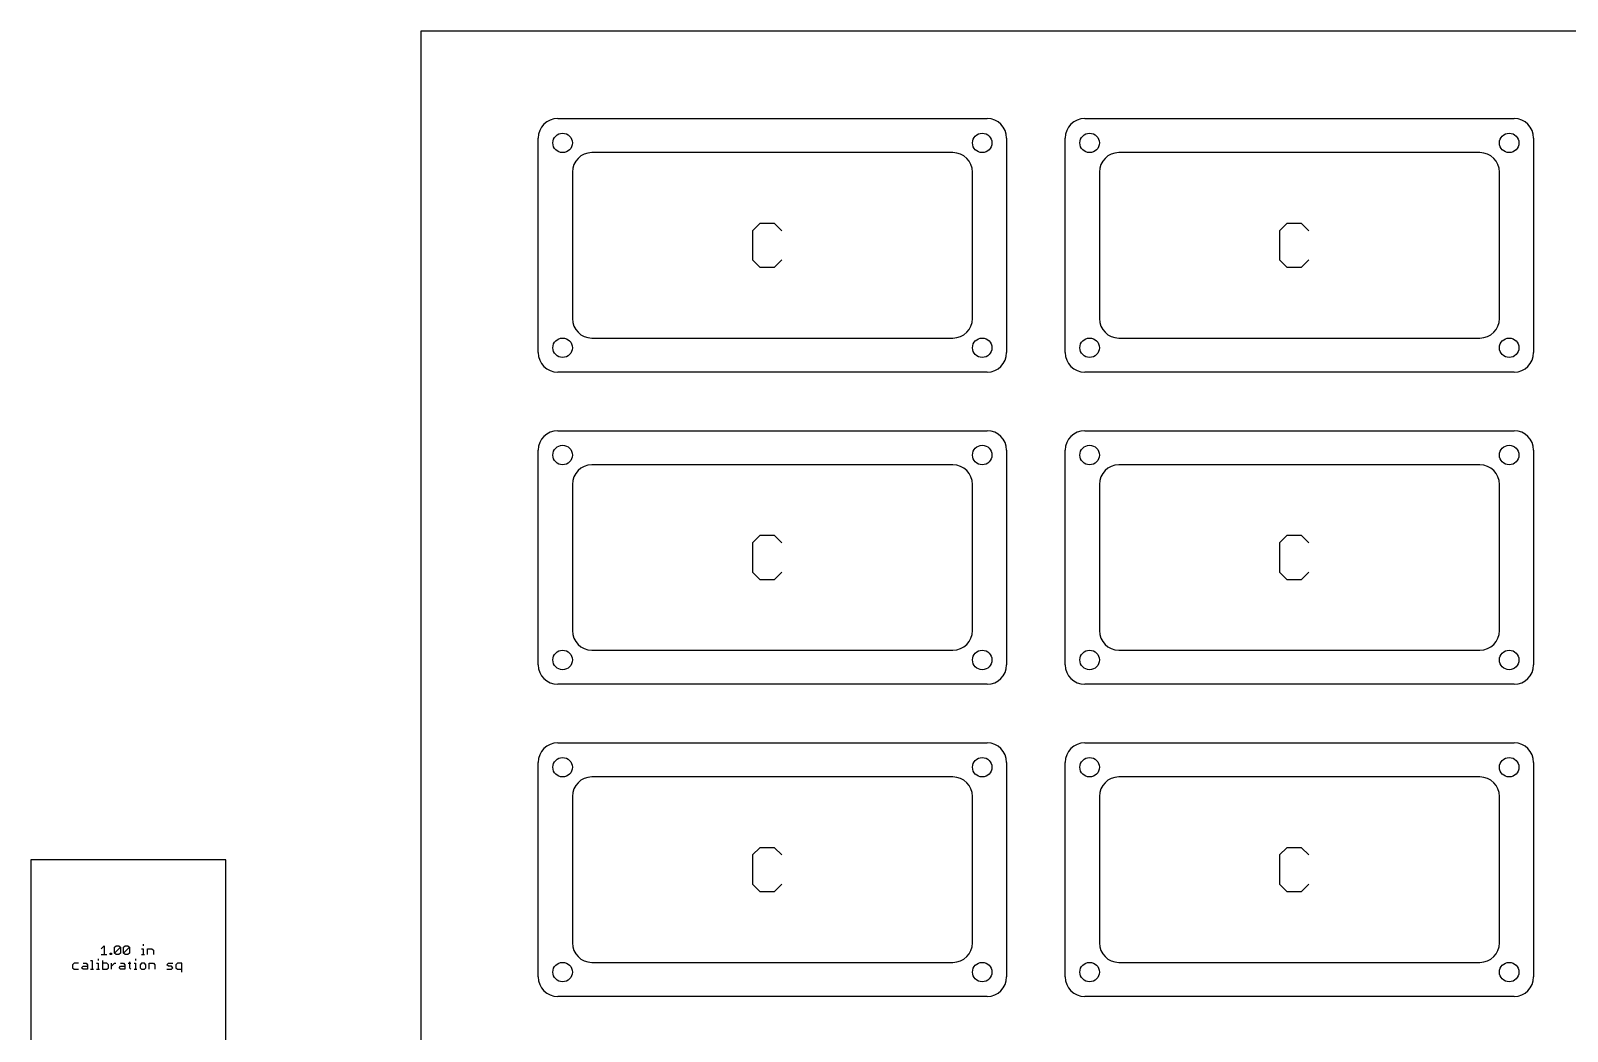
# Model space of a CAD drawing. Extents: x -66 to 298, y -10 to 298.
# Drawn here: x -50.8 to 149.2, y 168.2 to 298.4 of the extents above; entities that cross this region are included whole.
import ezdxf

# ---------------------------------------------------------------- set-up
doc = ezdxf.new("R2010")
doc.units = 0
for name, color, linetype in [('20', 7, 'CONTINUOUS'), ('47', 140, 'CONTINUOUS'), ('48', 82, 'CONTINUOUS'), ('49', 53, 'CONTINUOUS')]:
    doc.layers.add(name, color=color, linetype=linetype)

msp = doc.modelspace()

# ---------------------------------------------------------------- linework, layer by layer
at = {"layer": '20'}
for p, q in [((17.78, 287.02), (73.66, 287.02)), ((86.36, 287.02), (142.24, 287.02)), ((15.24, 256.54), (15.24, 284.48)), ((76.2, 284.48), (76.2, 256.54)), ((83.82, 256.54), (83.82, 284.48)), ((144.78, 284.48), (144.78, 256.54)), ((69.215, 282.575), (22.225, 282.575)), ((137.795, 282.575), (90.805, 282.575)), ((19.685, 280.035), (19.685, 260.985)), ((71.755, 260.985), (71.755, 280.035)), ((88.265, 280.035), (88.265, 260.985)), ((140.335, 260.985), (140.335, 280.035)), ((22.225, 258.445), (69.215, 258.445)), ((90.805, 258.445), (137.795, 258.445)), ((73.66, 254), (17.78, 254)), ((142.24, 254), (86.36, 254)), ((17.78, 246.38), (73.66, 246.38)), ((86.36, 246.38), (142.24, 246.38)), ((15.24, 215.9), (15.24, 243.84)), ((76.2, 243.84), (76.2, 215.9)), ((83.82, 215.9), (83.82, 243.84)), ((144.78, 243.84), (144.78, 215.9)), ((69.215, 241.935), (22.225, 241.935)), ((137.795, 241.935), (90.805, 241.935)), ((19.685, 239.395), (19.685, 220.345)), ((71.755, 220.345), (71.755, 239.395)), ((88.265, 239.395), (88.265, 220.345)), ((140.335, 220.345), (140.335, 239.395)), ((22.225, 217.805), (69.215, 217.805)), ((90.805, 217.805), (137.795, 217.805)), ((73.66, 213.36), (17.78, 213.36)), ((142.24, 213.36), (86.36, 213.36)), ((17.78, 205.74), (73.66, 205.74)), ((86.36, 205.74), (142.24, 205.74)), ((15.24, 175.26), (15.24, 203.2)), ((76.2, 203.2), (76.2, 175.26)), ((83.82, 175.26), (83.82, 203.2)), ((144.78, 203.2), (144.78, 175.26)), ((69.215, 201.295), (22.225, 201.295)), ((137.795, 201.295), (90.805, 201.295)), ((19.685, 198.755), (19.685, 179.705)), ((71.755, 179.705), (71.755, 198.755)), ((88.265, 198.755), (88.265, 179.705)), ((140.335, 179.705), (140.335, 198.755)), ((22.225, 177.165), (69.215, 177.165)), ((90.805, 177.165), (137.795, 177.165)), ((73.66, 172.72), (17.78, 172.72)), ((142.24, 172.72), (86.36, 172.72))]:
    msp.add_line(p, q, dxfattribs=at)
for centre in [(18.415, 283.845), (73.025, 283.845), (86.995, 283.845), (141.605, 283.845), (18.415, 257.175), (73.025, 257.175), (86.995, 257.175), (141.605, 257.175), (18.415, 243.205), (73.025, 243.205), (86.995, 243.205), (141.605, 243.205), (18.415, 216.535), (73.025, 216.535), (86.995, 216.535), (141.605, 216.535), (18.415, 202.565), (73.025, 202.565), (86.995, 202.565), (141.605, 202.565), (18.415, 175.895), (73.025, 175.895), (86.995, 175.895), (141.605, 175.895)]:
    msp.add_circle(centre, 1.27, dxfattribs=at)
for centre, start, end in [((17.78, 284.48), 90, 180), ((73.66, 284.48), 0, 90), ((86.36, 284.48), 90, 180), ((142.24, 284.48), 0, 90), ((22.225, 280.035), 90, 180), ((69.215, 280.035), 0, 90), ((90.805, 280.035), 90, 180), ((137.795, 280.035), 0, 90), ((22.225, 260.985), 180, 270), ((69.215, 260.985), 270, 0), ((90.805, 260.985), 180, 270), ((137.795, 260.985), 270, 0), ((17.78, 256.54), 180, 270), ((73.66, 256.54), 270, 0), ((86.36, 256.54), 180, 270), ((142.24, 256.54), 270, 0), ((17.78, 243.84), 90, 180), ((73.66, 243.84), 0, 90), ((86.36, 243.84), 90, 180), ((142.24, 243.84), 0, 90), ((22.225, 239.395), 90, 180), ((69.215, 239.395), 0, 90), ((90.805, 239.395), 90, 180), ((137.795, 239.395), 0, 90), ((22.225, 220.345), 180, 270), ((69.215, 220.345), 270, 0), ((90.805, 220.345), 180, 270), ((137.795, 220.345), 270, 0), ((17.78, 215.9), 180, 270), ((73.66, 215.9), 270, 0), ((86.36, 215.9), 180, 270), ((142.24, 215.9), 270, 0), ((17.78, 203.2), 90, 180), ((73.66, 203.2), 0, 90), ((86.36, 203.2), 90, 180), ((142.24, 203.2), 0, 90), ((22.225, 198.755), 90, 180), ((69.215, 198.755), 0, 90), ((90.805, 198.755), 90, 180), ((137.795, 198.755), 0, 90), ((22.225, 179.705), 180, 270), ((69.215, 179.705), 270, 0), ((90.805, 179.705), 180, 270), ((137.795, 179.705), 270, 0), ((17.78, 175.26), 180, 270), ((73.66, 175.26), 270, 0), ((86.36, 175.26), 180, 270), ((142.24, 175.26), 270, 0)]:
    msp.add_arc(centre, 2.54, start, end, dxfattribs=at)
at = {"layer": '47'}
for p, q in [((0, 298.45), (298.45, 298.45)), ((0, 0), (0, 298.45))]:
    msp.add_line(p, q, dxfattribs=at)
at = {"layer": '48'}
for p, q in [((44.0673, 273.3724), (43.114, 272.4191)), ((43.114, 272.4191), (43.114, 268.6058)), ((45.9739, 273.3724), (44.0673, 273.3724)), ((46.9273, 272.4191), (45.9739, 273.3724)), ((112.6473, 273.3724), (111.694, 272.4191)), ((111.694, 272.4191), (111.694, 268.6058)), ((114.5539, 273.3724), (112.6473, 273.3724)), ((115.5073, 272.4191), (114.5539, 273.3724)), ((43.114, 268.6058), (44.0673, 267.6525)), ((45.9739, 267.6525), (46.9273, 268.6058)), ((111.694, 268.6058), (112.6473, 267.6525)), ((114.5539, 267.6525), (115.5073, 268.6058)), ((44.0673, 267.6525), (45.9739, 267.6525)), ((112.6473, 267.6525), (114.5539, 267.6525)), ((44.0673, 232.7324), (43.114, 231.7791)), ((45.9739, 232.7324), (44.0673, 232.7324)), ((46.9273, 231.7791), (45.9739, 232.7324)), ((112.6473, 232.7324), (111.694, 231.7791)), ((114.5539, 232.7324), (112.6473, 232.7324)), ((115.5073, 231.7791), (114.5539, 232.7324)), ((43.114, 231.7791), (43.114, 227.9658)), ((111.694, 231.7791), (111.694, 227.9658)), ((43.114, 227.9658), (44.0673, 227.0125)), ((45.9739, 227.0125), (46.9273, 227.9658)), ((111.694, 227.9658), (112.6473, 227.0125)), ((114.5539, 227.0125), (115.5073, 227.9658)), ((44.0673, 227.0125), (45.9739, 227.0125)), ((112.6473, 227.0125), (114.5539, 227.0125)), ((44.0673, 192.0924), (43.114, 191.1391)), ((45.9739, 192.0924), (44.0673, 192.0924)), ((46.9273, 191.1391), (45.9739, 192.0924)), ((112.6473, 192.0924), (111.694, 191.1391)), ((114.5539, 192.0924), (112.6473, 192.0924)), ((115.5073, 191.1391), (114.5539, 192.0924)), ((43.114, 191.1391), (43.114, 187.3258)), ((111.694, 191.1391), (111.694, 187.3258)), ((43.114, 187.3258), (44.0673, 186.3725)), ((44.0673, 186.3725), (45.9739, 186.3725)), ((45.9739, 186.3725), (46.9273, 187.3258)), ((111.694, 187.3258), (112.6473, 186.3725)), ((112.6473, 186.3725), (114.5539, 186.3725)), ((114.5539, 186.3725), (115.5073, 187.3258))]:
    msp.add_line(p, q, dxfattribs=at)
at = {"layer": '49'}
for p, q in [((-50.8, 190.5), (-50.8, 165.1)), ((-25.4, 190.5), (-50.8, 190.5)), ((-25.4, 165.1), (-25.4, 190.5)), ((-41.6421, 178.9437), (-41.2608, 179.325)), ((-41.6421, 178.181), (-40.8795, 178.181)), ((-41.2608, 179.325), (-41.2608, 178.181)), ((-40.4728, 178.181), (-40.4728, 178.3717)), ((-40.4728, 178.3717), (-40.2821, 178.3717)), ((-40.2821, 178.181), (-40.4728, 178.181)), ((-40.2821, 178.3717), (-40.2821, 178.181)), ((-39.8881, 179.1343), (-39.6974, 179.325)), ((-39.8881, 178.3717), (-39.8881, 179.1343)), ((-39.8881, 178.3717), (-39.1254, 179.1343)), ((-39.6974, 178.181), (-39.8881, 178.3717)), ((-39.6974, 179.325), (-39.3161, 179.325)), ((-39.3161, 178.181), (-39.6974, 178.181)), ((-39.3161, 179.325), (-39.1254, 179.1343)), ((-39.1254, 178.3717), (-39.3161, 178.181)), ((-39.1254, 179.1343), (-39.1254, 178.3717)), ((-38.7187, 179.1343), (-38.528, 179.325)), ((-38.7187, 178.3717), (-38.7187, 179.1343)), ((-38.7187, 178.3717), (-37.956, 179.1343)), ((-38.528, 178.181), (-38.7187, 178.3717)), ((-38.528, 179.325), (-38.1467, 179.325)), ((-38.1467, 178.181), (-38.528, 178.181)), ((-38.1467, 179.325), (-37.956, 179.1343)), ((-37.956, 178.3717), (-38.1467, 178.181)), ((-37.956, 179.1343), (-37.956, 178.3717)), ((-36.3799, 178.9437), (-36.1892, 178.9437)), ((-36.3799, 178.181), (-35.9985, 178.181)), ((-36.1892, 179.5156), (-36.1892, 179.325)), ((-36.1892, 178.9437), (-36.1892, 178.181)), ((-35.6003, 178.181), (-35.6003, 178.9437)), ((-35.6003, 178.9437), (-35.0283, 178.9437)), ((-35.0283, 178.9437), (-34.8376, 178.753)), ((-34.8376, 178.753), (-34.8376, 178.181)), ((-45.1546, 177.0387), (-45.3452, 176.848)), ((-45.3452, 176.848), (-45.3452, 176.4667)), ((-45.3452, 176.4667), (-45.1546, 176.276)), ((-44.5826, 177.0387), (-45.1546, 177.0387)), ((-45.1546, 176.276), (-44.5826, 176.276)), ((-44.1758, 176.4667), (-43.9852, 176.6573)), ((-43.9852, 176.276), (-44.1758, 176.4667)), ((-43.9852, 177.0387), (-43.6039, 177.0387)), ((-43.9852, 176.6573), (-43.4132, 176.6573)), ((-43.4132, 176.276), (-43.9852, 176.276)), ((-43.6039, 177.0387), (-43.4132, 176.848)), ((-43.4132, 176.848), (-43.4132, 176.276)), ((-43.0065, 177.42), (-42.8158, 177.42)), ((-43.0065, 176.276), (-42.6251, 176.276)), ((-42.8158, 177.42), (-42.8158, 176.276)), ((-42.2269, 177.0387), (-42.0362, 177.0387)), ((-42.2269, 176.276), (-41.8455, 176.276)), ((-42.0362, 177.6106), (-42.0362, 177.42)), ((-42.0362, 177.0387), (-42.0362, 176.276)), ((-41.4473, 177.42), (-41.4473, 176.276)), ((-40.8753, 177.0387), (-41.4473, 177.0387)), ((-41.4473, 176.276), (-40.8753, 176.276)), ((-40.6846, 176.848), (-40.8753, 177.0387)), ((-40.8753, 176.276), (-40.6846, 176.4667)), ((-40.6846, 176.4667), (-40.6846, 176.848)), ((-40.2779, 176.276), (-40.2779, 177.0387)), ((-40.2779, 176.6573), (-39.8965, 177.0387)), ((-39.8965, 177.0387), (-39.7059, 177.0387)), ((-39.3034, 176.4667), (-39.1127, 176.6573)), ((-39.1127, 176.276), (-39.3034, 176.4667)), ((-39.1127, 177.0387), (-38.7314, 177.0387)), ((-39.1127, 176.6573), (-38.5407, 176.6573)), ((-38.5407, 176.276), (-39.1127, 176.276)), ((-38.7314, 177.0387), (-38.5407, 176.848)), ((-38.5407, 176.848), (-38.5407, 176.276)), ((-38.134, 177.0387), (-37.7526, 177.0387)), ((-37.9433, 177.2293), (-37.9433, 176.4667)), ((-37.9433, 176.4667), (-37.7526, 176.276)), ((-37.3544, 177.0387), (-37.1637, 177.0387)), ((-37.3544, 176.276), (-36.973, 176.276)), ((-37.1637, 177.6106), (-37.1637, 177.42)), ((-37.1637, 177.0387), (-37.1637, 176.276)), ((-36.3841, 177.0387), (-36.5748, 176.848)), ((-36.5748, 176.848), (-36.5748, 176.4667)), ((-36.5748, 176.4667), (-36.3841, 176.276)), ((-36.0028, 177.0387), (-36.3841, 177.0387)), ((-36.3841, 176.276), (-36.0028, 176.276)), ((-35.8121, 176.848), (-36.0028, 177.0387)), ((-36.0028, 176.276), (-35.8121, 176.4667)), ((-35.8121, 176.4667), (-35.8121, 176.848)), ((-35.4054, 176.276), (-35.4054, 177.0387)), ((-35.4054, 177.0387), (-34.8334, 177.0387)), ((-34.8334, 177.0387), (-34.6427, 176.848)), ((-34.6427, 176.848), (-34.6427, 176.276)), ((-33.0666, 176.848), (-32.8759, 177.0387)), ((-32.8759, 176.6573), (-33.0666, 176.848)), ((-33.0666, 176.276), (-32.4946, 176.276)), ((-32.8759, 177.0387), (-32.3039, 177.0387)), ((-32.4946, 176.6573), (-32.8759, 176.6573)), ((-32.3039, 176.4667), (-32.4946, 176.6573)), ((-32.4946, 176.276), (-32.3039, 176.4667)), ((-31.7065, 177.0387), (-31.8972, 176.848)), ((-31.8972, 176.848), (-31.8972, 176.4667)), ((-31.8972, 176.4667), (-31.7065, 176.276)), ((-31.1345, 177.0387), (-31.7065, 177.0387)), ((-31.7065, 176.276), (-31.1345, 176.276)), ((-31.1345, 175.8947), (-31.1345, 177.0387))]:
    msp.add_line(p, q, dxfattribs=at)

doc.saveas('drawing.dxf')
